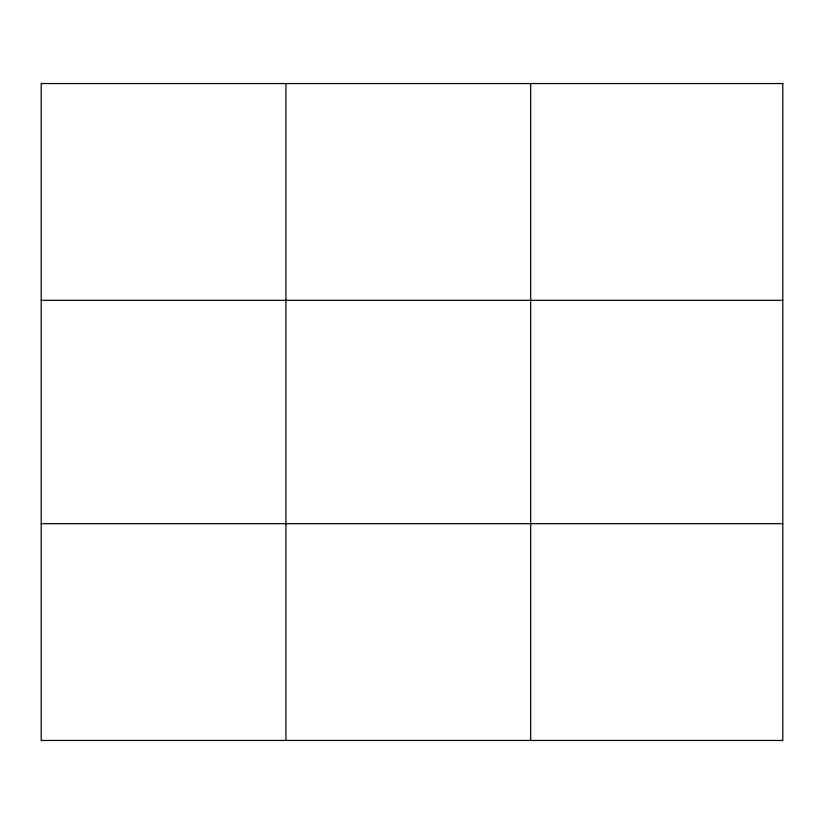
<?xml version="1.0" encoding="UTF-8"?>
<svg xmlns="http://www.w3.org/2000/svg" width="824" height="824" viewBox="0 0 824 824"><rect width="100%" height="100%" fill="white"/><g stroke="black" fill="none" stroke-linecap="round" stroke-linejoin="round"><path stroke-width="1.24" d="M285.928 83.543L285.928 740.457M530.656 83.543L530.656 740.457M41.2 300.327L782.8 300.327M41.2 523.673L782.8 523.673M782.8 83.543L782.8 740.457L41.2 740.457L41.2 83.543L782.8 83.543"/></g></svg>
